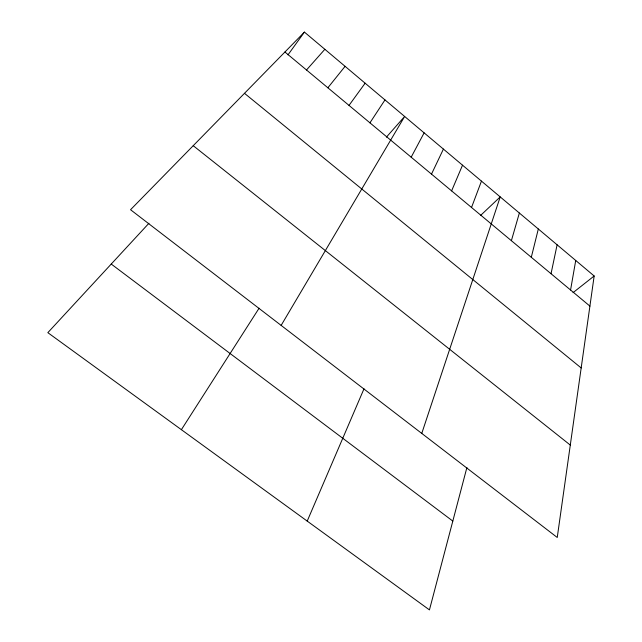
<?xml version="1.0" encoding="UTF-8"?>
<svg xmlns="http://www.w3.org/2000/svg" width="642" height="642" viewBox="0 0 642 642"><rect width="100%" height="100%" fill="white"/><g stroke="black" fill="none" stroke-linecap="round" stroke-linejoin="round"><path stroke-width="0.96" d="M594.163 275.988L557.248 537.474L130.543 209.725L304.42 32.1L594.163 275.988L573.057 292.64M570.569 289.991L575.73 260.467M551.037 273.717L557.112 244.803M531.303 257.281L538.325 228.985M466.903 467.528L429.45 609.9L47.837 332.66L148.936 223.264M511.385 240.678L519.362 213.024M421.77 433.414L500.214 196.909L480.489 215.527M471.533 207.478L481.46 181.116M451.615 190.883L462.521 165.179M307.213 521.095L364.006 388.787M431.496 174.126L443.413 149.088M411.185 157.194L424.121 132.854M281.14 325.398L404.645 116.459L386.404 137.147M181.389 429.683L259.095 308.2M369.944 122.839L384.983 99.911M287.977 54.867L304.42 32.1M349.015 105.4L365.129 83.203M327.869 87.777L345.091 66.327M306.507 69.986L324.852 49.298M111.235 264.055L452.811 521.079M193.226 145.694L570.289 445.075M244.49 93.323L581.179 367.954M284.936 52.01L589.91 306.114"/></g></svg>
